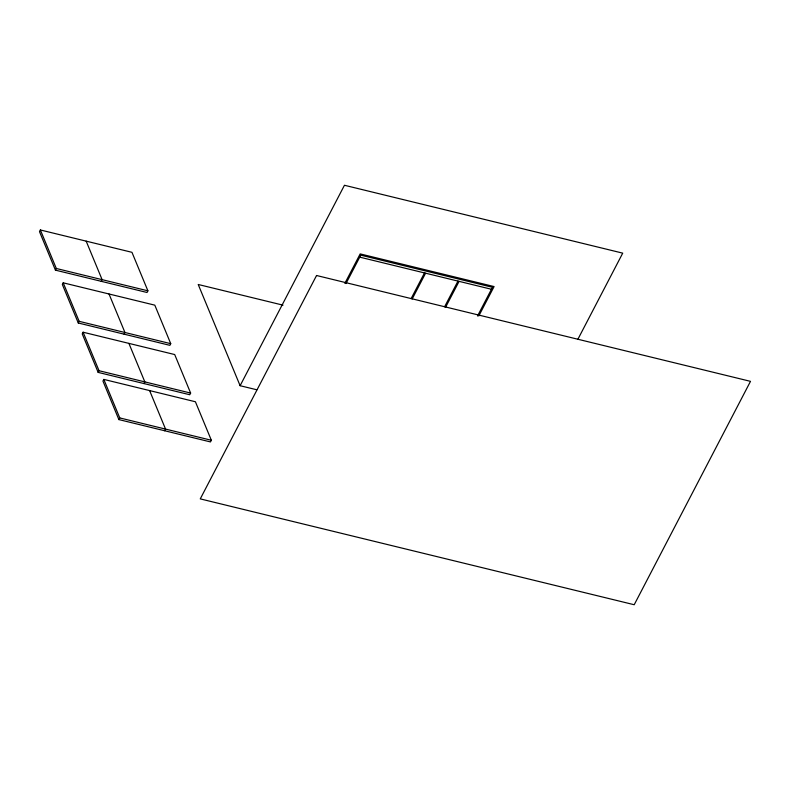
<?xml version="1.0" encoding="UTF-8"?>
<svg xmlns="http://www.w3.org/2000/svg" width="790" height="790" viewBox="0 0 790 790"><rect width="100%" height="100%" fill="white"/><g stroke="black" fill="none" stroke-linecap="round" stroke-linejoin="round"><path stroke-width="1.19" d="M40.369 229.969L39.5 231.648L55.438 270.15L147.029 292.488L147.898 290.819L131.96 252.316L40.369 229.969L56.307 268.481L55.438 270.15M63.21 282.82L62.341 284.489L78.279 322.991L169.87 345.339L170.739 343.67L154.81 305.157L63.21 282.82L79.148 321.323L78.279 322.991M101.229 281.319L102.108 279.65L86.169 241.148M83.098 332.215L82.229 333.884L98.167 372.396L189.758 394.733L190.627 393.065L174.699 354.552L83.098 332.215L99.036 370.717L98.167 372.396M124.079 334.17L124.948 332.491L109.01 293.989M103.816 379.407L102.947 381.076L118.875 419.589L210.476 441.926L211.345 440.257L195.406 401.755L103.816 379.407L119.754 417.92L118.875 419.589M143.968 383.565L144.837 381.896L128.898 343.383M164.675 430.757L165.544 429.089L149.606 390.576M256.829 389.786L240.111 385.708L344.45 185.265L622.727 253.146L577.925 339.206M344.855 283.343L360.181 253.906L494.086 286.572L478.76 316M345.99 283.551L360.763 255.16L492.476 287.293L477.535 315.99M411.096 298.669L424.497 272.925M412.192 298.936L425.593 273.202M444.572 306.836L457.973 281.092M445.669 307.103L459.069 281.368M359.736 257.135L491.449 289.259M283.008 305.157L198.211 284.479L240.111 385.708M56.307 268.481L147.898 290.819M79.148 321.323L170.739 343.67M99.036 370.717L190.627 393.065M119.754 417.92L211.345 440.257M316.553 275.503L200.265 498.885L634.212 604.735L750.5 381.353L316.553 275.503"/></g></svg>
